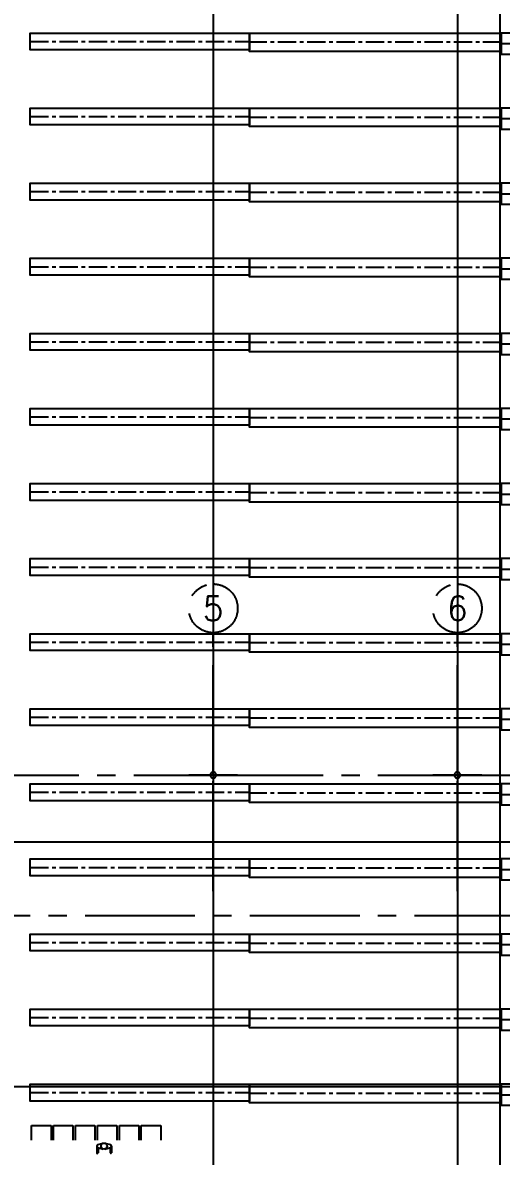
# Model space of a CAD drawing. Extents: x -40736 to 716455, y -65544 to 37405.
# Drawn here: x 338611 to 340571, y -48930 to -44285 of the extents above; entities that cross this region are included whole.
import ezdxf
from ezdxf.enums import TextEntityAlignment as Align

# ---------------------------------------------------------------- set-up
doc = ezdxf.new("R2010")
doc.units = 0
doc.header["$LTSCALE"] = 600
doc.header["$MEASUREMENT"] = 0
for name, pattern in [('CENTER', [2, 1.25, -0.25, 0.25, -0.25]), ('CENTER2', [1.125, 0.75, -0.125, 0.125, -0.125]), ('PHANTOM', [2.5, 1.25, -0.25, 0.25, -0.25, 0.25, -0.25])]:
    doc.linetypes.add(name, pattern=pattern)
doc.layers.get('0').update_dxf_attribs({"linetype": 'CONTINUOUS'})
for name, color, linetype in [('0-架台', 232, 'CONTINUOUS'), ('001', 7, 'CONTINUOUS'), ('底圖', 253, 'CONTINUOUS'), ('規劃圖', 253, 'CONTINUOUS')]:
    doc.layers.add(name, color=color, linetype=linetype)
doc.styles.add('AEH', font='SIMPLEX.SHX', dxfattribs={"bigfont": 'AE.SHX'})

# ---------------------------------------------------------------- blocks, each defined once
blk = doc.blocks.new('platform')
at = {"layer": '0-架台'}
blk.add_line((-3250, 1161), (-3250, 147292), dxfattribs=at)
blk = doc.blocks.new('PSNL111-590')
for p, q in [((15892.511677, 106363.538888), (15865.011677, 106363.538888)), ((15886.511677, 106358.538888), (15865.011677, 106358.538888)), ((15886.73592, 106359.163888), (15880.478849, 106336.924305)), ((15898.287435, 106359.163888), (15904.544505, 106336.924305)), ((15886.511677, 106308.538888), (15865.011677, 106308.538888)), ((15892.511677, 106303.538888), (15865.011677, 106303.538888)), ((15880.478849, 106330.153472), (15886.73592, 106307.913888)), ((15904.544505, 106330.153472), (15898.287435, 106307.913888))]:
    blk.add_line(p, q)
blk.add_circle((15892.511677, 106333.538888), 12.5)
for centre, radius, start, end in [((15865.011677, 106361.038888), 2.5, 90, 270), ((15892.511677, 106357.538888), 6, 15.713861, 164.286139), ((15865.011677, 106306.038888), 2.5, 90, 270), ((15892.511677, 106309.538888), 6, 195.713861, 344.286139)]:
    blk.add_arc(centre, radius, start, end)
blk = doc.blocks.new('1U0032-ASY-C01-NHX-1-110')
at = {"layer": '001', "color": 10, "linetype": 'PHANTOM'}
for p, q in [((163783.108773, 103022.144581), (163489.057457, 102213.977629)), ((163782.960978, 103022.198374), (166477.818782, 102041.350355)), ((163488.737644, 102214.094031), (164040.800522, 102013.159575)), ((166472.289792, 102026.159575), (164005.083312, 102026.159575)), ((164033.087842, 102015.966765), (164043.348452, 102044.157535)), ((166467.558172, 102013.159575), (164040.800522, 102013.159575)), ((166467.558172, 102013.159575), (166477.818782, 102041.350355))]:
    blk.add_line(p, q, dxfattribs=at)
at = {"layer": '001', "color": 2, "linetype": 'CENTER'}
blk.add_line((163635.809541, 102618.160683), (165619.491272, 101896.159575), dxfattribs=at)
blk.add_arc((164080.592397, 103839.704055), 1300, 190.120183, 249.992652, dxfattribs=at)
at = {"layer": '001', "color": 10, "linetype": 'PHANTOM'}
for radius, end in [(870, 249.994821), (1730, 249.994364)]:
    blk.add_arc((164080.592397, 103839.704055), radius, 190.120183, end, dxfattribs=at)
blk = doc.blocks.new('A$C57F237C1')
blk.add_line((3661, 41), (3661, 716))
blk.add_lwpolyline([(3231, 716), (4091, 716), (4091, 41), (3231, 41)], close=True)
for radius in [1730, 1300, 870]:
    blk.add_arc((2361, 716), radius, 0, 69.9944)
at = {"layer": '001', "color": 0, "linetype": 'ByBlock', "rotation": 180}
blk.add_blockref('1U0032-ASY-C01-NHX-1-110', (166442, 104556), dxfattribs=at)
blk = doc.blocks.new('A$C3EFB54C0')
at = {"color": 2, "linetype": 'CENTER'}
for p, q in [((380, 19301), (380, 8992)), ((415, 0), (415, 8992))]:
    blk.add_line(p, q, dxfattribs=at)
at = {"color": 3}
for points in [[(760, 19301), (0, 19301), (0, 8992), (760, 8992)], [(760, 8992), (70, 8992), (70, 0), (760, 0)]]:
    blk.add_lwpolyline(points, close=True, dxfattribs=at)
blk = doc.blocks.new('A$C674754AC')
at = {"color": 6}
for p, q in [((43519.2891, 46006.57243), (44119.2891, 46006.57243)), ((44119.2891, 46006.57243), (44119.2891, 45206.57243)), ((44119.2891, 45206.57243), (43519.2891, 45206.57243)), ((43519.2891, 45106.57243), (44119.2891, 45106.57243)), ((44119.2891, 45106.57243), (44119.2891, 44306.57243)), ((44119.2891, 44306.57243), (43519.2891, 44306.57243)), ((43519.2891, 44206.57243), (44119.2891, 44206.57243)), ((44119.2891, 44206.57243), (44119.2891, 43406.57243)), ((44119.2891, 43406.57243), (43519.2891, 43406.57243)), ((43519.2891, 43306.57243), (44119.2891, 43306.57243)), ((44119.2891, 43306.57243), (44119.2891, 42506.57243)), ((44119.2891, 43306.57243), (44119.2891, 42506.57243)), ((44119.2891, 42506.57243), (43519.2891, 42506.57243)), ((44119.2891, 42506.57243), (43519.2891, 42506.57243)), ((43519.2891, 42406.57243), (44119.2891, 42406.57243)), ((43519.2891, 42406.57243), (44119.2891, 42406.57243)), ((44119.2891, 42406.57243), (44119.2891, 41606.57243)), ((44119.2891, 42406.57243), (44119.2891, 41606.57243)), ((44119.2891, 41606.57243), (43519.2891, 41606.57243)), ((44119.2891, 41606.57243), (43519.2891, 41606.57243)), ((43519.2891, 41506.57243), (44119.2891, 41506.57243)), ((44119.2891, 41506.57243), (44119.2891, 40706.57243)), ((44119.2891, 40706.57243), (43519.2891, 40706.57243))]:
    blk.add_line(p, q, dxfattribs=at)
at = {"xscale": -1, "rotation": 180}
for name, p in [('A$C3EFB54C0', (45050.71888, 46062.25367)), ('A$C3EFB54C0', (48127.64195, 46062.25367)), ('A$C3EFB54C0', (51204.56503, 46062.25367)), ('A$C3EFB54C0', (54281.48811, 46062.25367)), ('A$C3EFB54C0', (57358.41119, 46062.25367)), ('A$C3EFB54C0', (60435.33426, 46062.25367)), ('A$C3EFB54C0', (63512.25734, 46062.25367)), ('A$C3EFB54C0', (66589.18042, 46062.25367)), ('A$C3EFB54C0', (69666.1035, 46062.25367)), ('A$C3EFB54C0', (72743.02657, 46062.25367)), ('A$C3EFB54C0', (75819.94965, 46062.25367)), ('A$C3EFB54C0', (78896.87272, 46062.25367)), ('A$C3EFB54C0', (81973.7958, 46062.25367)), ('A$C3EFB54C0', (85050.71887, 46062.25367)), ('A$C3EFB54C0', (88127.64195, 46062.25367)), ('A$C57F237C1', (41719.23893, 26802.28886)), ('A$C57F237C1', (44796.162, 26802.28886)), ('A$C57F237C1', (47873.08508, 26802.28886)), ('A$C57F237C1', (50950.00816, 26802.28886)), ('A$C57F237C1', (54026.93124, 26802.28886)), ('A$C57F237C1', (57103.85431, 26802.28886)), ('A$C57F237C1', (60180.77739, 26802.28886)), ('A$C57F237C1', (63257.70047, 26802.28886)), ('A$C57F237C1', (66334.62355, 26802.28886)), ('A$C57F237C1', (69411.54662, 26802.28886)), ('A$C57F237C1', (72488.4697, 26802.28886)), ('A$C57F237C1', (75565.39277, 26802.28886)), ('A$C57F237C1', (78642.31585, 26802.28886)), ('A$C57F237C1', (81719.23892, 26802.28886)), ('A$C57F237C1', (84796.162, 26802.28886)), ('A$C57F237C1', (87873.08508, 26802.28886))]:
    blk.add_blockref(name, p, dxfattribs=at)
at = {"color": 0, "linetype": 'ByBlock', "xscale": 10, "yscale": 10, "zscale": 10}
blk.add_blockref('PSNL111-590', (-115648.04381, -1020304.21823), dxfattribs=at)
blk = doc.blocks.new('A$C1C6605B1')
at = {"layer": '規劃圖', "xscale": 0.09999999997671694, "yscale": 0.09999999997671694, "zscale": 0.09999999997671694}
blk.add_blockref('platform', (-3277.72048, 4973.90789), dxfattribs=at)
at = {"layer": '規劃圖', "xscale": 0.09999999997671694, "yscale": 0.09999999997671694, "zscale": 0.09999999997671694, "rotation": 90}
blk.add_blockref('A$C674754AC', (-921.49505, 1211.99993), dxfattribs=at)

msp = doc.modelspace()

# ---------------------------------------------------------------- linework, layer by layer
at = {"layer": '底圖', "color": 253}
for p, q in [((339391.28957, -33643.31825), (339391.28957, -49643.31765)), ((340391.28957, -33643.31825), (340391.28957, -49643.31765)), ((355391.28837, -47643.31795), (335391.29017, -47643.31795)), ((335391.29017, -48643.31765), (355391.28837, -48643.31765))]:
    msp.add_line(p, q, dxfattribs=at)
at = {"layer": '底圖', "linetype": 'CENTER2'}
for p, q in [((339391.28957, -47367.82286), (339391.28957, -46784.66141)), ((340391.28957, -47367.82286), (340391.28957, -46784.66141)), ((339391.28957, -47843.33166), (339391.28957, -47317.82286)), ((339391.28957, -47843.33166), (339391.28957, -47317.82286)), ((340391.28957, -47843.33166), (340391.28957, -47317.82286)), ((340391.28957, -47843.33166), (340391.28957, -47317.82286)), ((338391.28957, -47367.82286), (339391.28957, -47367.82286)), ((339291.28957, -47367.82286), (339491.28957, -47367.82286)), ((339491.28957, -47367.82286), (339291.28957, -47367.82286)), ((339391.28957, -47367.82286), (340391.28957, -47367.82286)), ((340291.28957, -47367.82286), (340491.28957, -47367.82286)), ((340491.28957, -47367.82286), (340291.28957, -47367.82286)), ((340391.28957, -47367.82286), (341391.28957, -47367.82286)), ((327391.24141, -47943.71699), (364000.46409, -47941.95368))]:
    msp.add_line(p, q, dxfattribs=at)
for centre, major_axis, start_param, end_param in [((339391.28957, -46684.66141), (70.71068, 70.71068), 0.7853981634, 7.0685834706), ((340391.28957, -46684.66141), (-70.71068, 70.71068), -0.7853981634, 5.4977871438), ((339391.28957, -47367.82286), (8.83883, 8.83883), 5.4977871438, 8.6393797974), ((339391.28957, -47367.82286), (8.83883, 8.83883), 5.4977871438, 8.6393797974), ((339391.28957, -47367.82286), (8.83883, 8.83883), 2.3561944902, 5.4977871438), ((339391.28957, -47367.82286), (8.83883, 8.83883), 2.3561944902, 5.4977871438), ((340391.28957, -47367.82286), (8.83883, 8.83883), 5.4977871438, 8.6393797974), ((340391.28957, -47367.82286), (8.83883, 8.83883), 5.4977871438, 8.6393797974), ((340391.28957, -47367.82286), (8.83883, 8.83883), 2.3561944902, 5.4977871438), ((340391.28957, -47367.82286), (8.83883, 8.83883), 2.3561944902, 5.4977871438)]:
    msp.add_ellipse(centre, major_axis=major_axis, ratio=1, start_param=start_param, end_param=end_param, dxfattribs=at)

# ---------------------------------------------------------------- block references
at = {"layer": '底圖', "color": 253}
msp.add_blockref('A$C1C6605B1', (344169.01004, -54427.7968), dxfattribs=at)

# ---------------------------------------------------------------- texts
at = {"linetype": 'Continuous', "style": 'AEH'}
for s, p in [('5', (339391.28957, -46684.66141)), ('6', (340391.28957, -46684.66141))]:
    msp.add_text(s, height=100, dxfattribs=at).set_placement(p, align=Align.MIDDLE)

doc.saveas('drawing.dxf')
